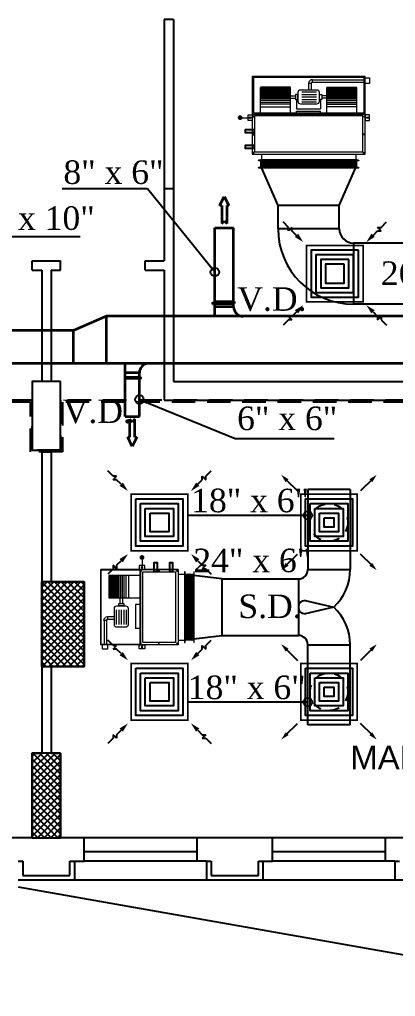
# Model space of a CAD drawing. Extents: x -432 to -365, y -145 to 173.
# Drawn here: x -391.1 to -387.11, y -98.58 to -88.2 of the extents above; entities that cross this region are included whole.
import ezdxf

# ---------------------------------------------------------------- set-up
doc = ezdxf.new("R2010")
doc.units = 0
doc.header["$MEASUREMENT"] = 0
for name, pattern in [('DASHDOT', [1, 0.5, -0.25, 0, -0.25]), ('HIDDEN', [0.375, 0.25, -0.125]), ('HIDDEN-Z', [3, 2, -1])]:
    doc.linetypes.add(name, pattern=pattern)
for name, color, linetype in [('01_AC-EQUIP', 206, 'Continuous'), ('03_AC-S.DUCT', 5, 'Continuous'), ('12-AC-FL.CONN.', 2, 'Continuous'), ('A.C.VOLUM DAMPER', 2, 'Continuous'), ('COL', 2, 'Continuous'), ('COLHATCH', 5, 'Continuous'), ('column', 6, 'Continuous'), ('elev', 2, 'Continuous'), ('ELEV1', 7, 'Continuous'), ('FASEL', 253, 'Continuous'), ('M-CH-WP-R', 40, 'HIDDEN-Z'), ('M-CH-WP-S', 142, 'Continuous'), ('M-DIFUSER', 195, 'Continuous'), ('M-DUCT-RA', 30, 'Continuous'), ('M-DUCT-SA', 5, 'Continuous'), ('M-EQBMNT', 21, 'Continuous'), ('METAL-EDGE', 253, 'Continuous'), ('WALL', 4, 'Continuous'), ('WIN', 5, 'Continuous'), ('ZONE TEXT', 73, 'Continuous')]:
    doc.layers.add(name, color=color, linetype=linetype)
doc.layers.add('04-AC_F.A.DUCT', color=4, linetype='Continuous', lineweight=35)
doc.layers.add('AC-TEXT', color=15, linetype='Continuous', lineweight=30)
doc.styles.add('AC', font='romans.shx', dxfattribs={"height": 0.2})
doc.styles.add('ARABY', font='sosa.shx')
doc.dimstyles.new('IHAB', dxfattribs={"dimscale": 0, "dimtxt": 0.15, "dimasz": 0.09, "dimexe": 0.18, "dimexo": 0.0625, "dimgap": 0, "dimtad": 0, "dimtih": 1, "dimtoh": 1, "dimzin": 0, "dimdsep": 46, "dimtxsty": 'ARABY', "dimcen": 0.03, "dimse1": 1, "dimse2": 1, "dimclrd": 36, "dimclrt": 42, "dimadec": 0, "dimazin": 0, "dimtfac": 1, "dimtmove": 1, "dimatfit": 3, "dimldrblk": 'ORIGIN', "dimfxl": 1, "dimtolj": 1, "dimtzin": 0, "dimarcsym": 0})

# ---------------------------------------------------------------- blocks, each defined once
blk = doc.blocks.new('*U254')
at = {"layer": 'M-DIFUSER', "ltscale": 5, "const_width": 18}
blk.add_lwpolyline([(-300, 300), (300, 300), (300, -300), (-300, -300)], close=True, dxfattribs=at)
at = {"layer": 'M-DIFUSER', "color": 21}
for points in [[(250, 250), (-250, 250), (-250, -250), (250, -250)], [(200, 200), (-200, 200), (-200, -200), (200, -200)], [(150, 150), (-150, 150), (-150, -150), (150, -150)], [(100, 100), (-100, 100), (-100, -100), (100, -100)]]:
    blk.add_lwpolyline(points, close=True, dxfattribs=at)
at = {"layer": 'M-DUCT-RA', "color": 30}
for p, q in [((-491, 491), (-549, 549)), ((491, 491), (549, 549)), ((-491, 455), (-491, 491)), ((-455, 491), (-491, 455)), ((-455, 455), (-455, 491)), ((-406, 406), (-455, 455)), ((406, 406), (455, 455)), ((455, 491), (491, 491)), ((491, 455), (455, 491)), ((455, 455), (491, 455)), ((-406, -406), (-455, -455)), ((406, -406), (455, -455)), ((-491, -491), (-549, -549)), ((-491, -455), (-455, -491)), ((-455, -455), (-491, -455)), ((-455, -491), (-491, -491)), ((455, -491), (491, -455)), ((455, -455), (455, -491)), ((491, -455), (491, -491)), ((491, -491), (549, -549))]:
    blk.add_line(p, q, dxfattribs=at)
for points in [[(-389, 424), (-424, 389), (-335, 335)], [(424, 389), (389, 424), (335, 335)], [(-424, -389), (-389, -424), (-335, -335)], [(389, -424), (424, -389), (335, -335)]]:
    blk.add_solid(points, dxfattribs=at)
blk = doc.blocks.new('*U251')
at = {"layer": 'M-DIFUSER', "ltscale": 5, "const_width": 18}
blk.add_lwpolyline([(-300, 300), (300, 300), (300, -300), (-300, -300)], close=True, dxfattribs=at)
at = {"layer": 'M-DIFUSER', "color": 21}
for points in [[(250, 250), (-250, 250), (-250, -250), (250, -250)], [(200, 200), (-200, 200), (-200, -200), (200, -200)], [(150, 150), (-150, 150), (-150, -150), (150, -150)], [(100, 100), (-100, 100), (-100, -100), (100, -100)], [(50, 50), (-50, 50), (-50, -50), (50, -50)]]:
    blk.add_lwpolyline(points, close=True, dxfattribs=at)
at = {"layer": 'M-DUCT-SA', "color": 5, "extrusion": (-5.07059e-20, -1.19855e-17, -1)}
blk.add_line((-461, 461), (-335, 335), dxfattribs=at)
at = {"layer": 'M-DUCT-SA', "color": 5, "extrusion": (-1.19855e-17, 5.07059e-20, -1)}
blk.add_line((461, 461), (335, 335), dxfattribs=at)
at = {"layer": 'M-DUCT-SA', "color": 5, "extrusion": (1.19855e-17, -5.07059e-20, -1)}
blk.add_line((-461, -461), (-335, -335), dxfattribs=at)
at = {"layer": 'M-DUCT-SA', "color": 5, "extrusion": (5.07059e-20, 1.19855e-17, -1)}
blk.add_line((461, -461), (335, -335), dxfattribs=at)
at = {"layer": 'M-DUCT-SA', "color": 5, "extrusion": (-5.07059e-20, -1.19855e-17, -1)}
blk.add_solid([(460, 428), (429, 459), (507, 507)], dxfattribs=at)
at = {"layer": 'M-DUCT-SA', "color": 5, "extrusion": (5.07059e-20, -1.19855e-17, -1)}
blk.add_solid([(-460, 428), (-429, 459), (-507, 507)], dxfattribs=at)
at = {"layer": 'M-DUCT-SA', "color": 5, "extrusion": (1.19855e-17, -5.07059e-20, -1)}
blk.add_solid([(428, -460), (459, -429), (507, -507)], dxfattribs=at)
at = {"layer": 'M-DUCT-SA', "color": 5, "extrusion": (-1.19855e-17, -5.07059e-20, -1)}
blk.add_solid([(-428, -460), (-459, -429), (-507, -507)], dxfattribs=at)
blk = doc.blocks.new('A$C7E27466D')
at = {"layer": '01_AC-EQUIP', "color": 2, "lineweight": 20}
for p, q in [((-75.3, 98.1), (-73.7, 98.7)), ((-75.3, 98.1), (-73.7, 97.6)), ((-75.3, 97.1), (-73.7, 97.6)), ((-75.3, 97.1), (-73.7, 96.6)), ((-75.3, 96.1), (-73.7, 96.6)), ((-75.3, 96.1), (-73.7, 95.6)), ((-75.3, 95.1), (-73.7, 95.6)), ((-75.3, 95.1), (-73.7, 94.6)), ((-75.3, 94.1), (-73.7, 94.6)), ((-75.3, 94.1), (-73.7, 93.6)), ((-75.3, 93.1), (-73.7, 93.6)), ((-6.3, 97.6), (-73.7, 97.6)), ((-6.3, 96.6), (-73.7, 96.6)), ((-6.3, 95.6), (-73.7, 95.6)), ((-6.3, 94.6), (-73.7, 94.6)), ((-6.3, 93.6), (-73.7, 93.6)), ((-4.7, 98.1), (-6.3, 98.7)), ((-4.7, 98.1), (-6.3, 97.6)), ((-4.7, 97.1), (-6.3, 97.6)), ((-4.7, 97.1), (-6.3, 96.6)), ((-4.7, 96.1), (-6.3, 96.6)), ((-4.7, 96.1), (-6.3, 95.6)), ((-4.7, 95.1), (-6.3, 95.6)), ((-4.7, 95.1), (-6.3, 94.6)), ((-4.7, 94.1), (-6.3, 94.6)), ((-4.7, 94.1), (-6.3, 93.6)), ((-4.7, 93.1), (-6.3, 93.6)), ((-75.3, 93.1), (-73.7, 92.5)), ((-75.3, 92), (-73.7, 92.5)), ((-75.3, 92), (-73.7, 91.5)), ((-75.3, 91), (-73.7, 91.5)), ((-75.3, 91), (-73.7, 90.5)), ((-75.3, 90), (-73.7, 90.5)), ((-75.3, 90), (-73.7, 89.5)), ((-6.3, 92.5), (-73.7, 92.5)), ((-6.3, 91.5), (-73.7, 91.5)), ((-6.3, 90.5), (-73.7, 90.5)), ((-4.7, 93.1), (-6.3, 92.5)), ((-4.7, 92), (-6.3, 92.5)), ((-4.7, 92), (-6.3, 91.5)), ((-4.7, 91), (-6.3, 91.5)), ((-4.7, 91), (-6.3, 90.5)), ((-4.7, 90), (-6.3, 90.5)), ((-4.7, 90), (-6.3, 89.5))]:
    blk.add_line(p, q, dxfattribs=at)
at = {"layer": '01_AC-EQUIP', "color": 1, "lineweight": 20}
for p, q in [((-75, 82), (-75, 89)), ((-5, 82), (-5, 89)), ((-77.8, 81), (-79.9, 81)), ((-78.9, 80.3), (-78.9, 81.7)), ((-2.2, 81), (-0.1, 81)), ((-1.1, 80.3), (-1.1, 81.7)), ((0, 82), (0, 0)), ((-77.8, 61.5), (-79.9, 61.5)), ((-78.9, 60.8), (-78.9, 62.2)), ((-2.2, 61.5), (-0.1, 61.5)), ((-1.1, 60.8), (-1.1, 62.2)), ((-77.8, 42.5), (-79.9, 42.5)), ((-78.9, 41.8), (-78.9, 43.2)), ((-62.7, 42), (-62.7, 37)), ((-37.3, 42), (-37.3, 37)), ((-30.6, 42), (-30.6, 9)), ((-6.2, 42), (-6.2, 9)), ((-2.2, 42.5), (-0.1, 42.5)), ((-1.1, 41.8), (-1.1, 43.2)), ((-37.3, 37), (-62.7, 37)), ((-58.3, 27.4), (-42.7, 27.4)), ((-58.3, 24.8), (-42.7, 24.8)), ((-58.3, 22.1), (-42.7, 22.1)), ((-30.6, 23.1), (-36, 23.1)), ((-6.2, 29.5), (-30.6, 29.5)), ((-30.6, 27), (-6.2, 27)), ((-30.6, 25), (-6.2, 25)), ((-30.6, 23), (-6.2, 23)), ((-30.6, 21.4), (-6.2, 21.4)), ((-58.3, 19.4), (-42.7, 19.4)), ((-58.3, 16.8), (-42.7, 16.8)), ((-52.7, 7.4), (-52.7, 14.5)), ((-50, 7.4), (-50, 14.5)), ((-30.6, 20.4), (-36, 20.4)), ((-30.6, 19.4), (-6.2, 19.4)), ((-30.6, 18.4), (-6.2, 18.4)), ((-30.6, 17.5), (-6.2, 17.5)), ((-30.6, 16.8), (-6.2, 16.8)), ((-30.6, 15.8), (-6.2, 15.8)), ((-30.6, 14.8), (-6.2, 14.8)), ((-30.6, 13.8), (-6.2, 13.8)), ((-30.6, 12.9), (-6.2, 12.9)), ((-30.6, 12.2), (-6.2, 12.2)), ((-30.6, 11.5), (-6.2, 11.5)), ((-30.6, 11), (-6.2, 11)), ((-30.6, 10.6), (-6.2, 10.6)), ((-54, 6.1), (-79.6, 6.1)), ((-54, 3.5), (-79.6, 3.5)), ((-54, 6.1), (-54, 3.5)), ((-52.7, 7.4), (-50, 7.4)), ((-30.6, 10.3), (-6.2, 10.3)), ((-30.6, 9.9), (-6.2, 9.9)), ((-30.6, 9.6), (-6.2, 9.6)), ((-30.6, 9.4), (-6.2, 9.4)), ((-30.6, 9.2), (-6.2, 9.2)), ((-30.6, 9), (-6.2, 9)), ((-30.6, 9), (-6.2, 9))]:
    blk.add_line(p, q, dxfattribs=at)
at = {"layer": '01_AC-EQUIP', "color": 4, "lineweight": 20}
blk.add_line((12.8, 43.8), (2.3, 43.8), dxfattribs=at)
at = {"layer": '01_AC-EQUIP', "color": 1, "linetype": 'DASHDOT', "lineweight": 20}
blk.add_line((-30.6, 16.8), (-6.2, 16.8), dxfattribs=at)
at = {"layer": '01_AC-EQUIP', "color": 2, "lineweight": 20}
for points in [[(-77.5, 98.7), (-77.5, 99.2), (-2.5, 99.2), (-2.5, 98.7)], [(-77.5, 89), (-77.5, 89.5), (-2.5, 89.5), (-2.5, 89)]]:
    blk.add_lwpolyline(points, close=True, dxfattribs=at)
at = {"layer": '01_AC-EQUIP', "color": 1, "lineweight": 20}
for points in [[(-80, 42), (0, 42), (0, 82), (-80, 82)], [(-77.5, 44.5), (-2.5, 44.5), (-2.5, 79.5), (-77.5, 79.5)], [(-84.4, 40.7), (-80, 40.7), (-80, 46.7), (-84.4, 46.7)], [(-80, 42), (-80, 0), (0, 0), (0, 42)], [(-79.6, 41.6), (-79.6, 0.4), (-0.4, 0.4), (-0.4, 41.6)], [(4.4, 40.7), (0, 40.7), (0, 46.7), (4.4, 46.7)], [(-38.6, 19.3), (-36, 19.3), (-36, 24.3), (-38.6, 24.3)], [(-84.4, 7.6), (-80, 7.6), (-80, 1.6), (-84.4, 1.6)]]:
    blk.add_lwpolyline(points, close=True, dxfattribs=at)
at = {"layer": '01_AC-EQUIP', "color": 4, "lineweight": 20, "const_width": 2.52}
blk.add_lwpolyline([(12.6, 45, 1), (13.1, 42.5, 1)], format="xyb", close=True, dxfattribs=at)
at = {"layer": '01_AC-EQUIP', "color": 1, "lineweight": 20}
blk.add_lwpolyline([(-58.8, 14.5), (-41.2, 14.5, 0.414214), (-38.6, 17.1), (-38.6, 26.4, 0.414214), (-41.2, 29.1), (-58.8, 29.1, 0.414214), (-61.4, 26.4), (-61.4, 17.1, 0.414214)], format="xyb", close=True, dxfattribs=at)
for centre in [(-82.3, 43.8), (2.3, 43.8)]:
    blk.add_circle(centre, 0.932, dxfattribs=at)
for radius in [1.33, 3.99]:
    blk.add_arc((-54, 7.4), radius, 270.0006, 0.0006, dxfattribs=at)
for centre, major_axis, start_param, end_param in [((-78.9, 81), (-0.827, 0), -1.570796, 4.712389), ((-78.9, 81), (-0.47, 0), 3.141593, 9.424778), ((-78.9, 61.5), (-0.827, 0), -1.570796, 4.712389), ((-78.9, 61.5), (-0.47, 0), 3.141593, 9.424778), ((-78.9, 42.5), (-0.827, 0), -1.570796, 4.712389), ((-78.9, 42.5), (-0.47, 0), 3.141593, 9.424778)]:
    blk.add_ellipse(centre, major_axis=major_axis, ratio=0.646018, start_param=start_param, end_param=end_param, dxfattribs=at)
at = {"layer": '01_AC-EQUIP', "color": 1, "lineweight": 20, "extrusion": (0, 0, -1)}
for centre, major_axis, start_param, end_param in [((-1.1, 81), (0.827, 0), -1.570796, 4.712389), ((-1.1, 81), (0.47, 0), 3.141593, 9.424778), ((-1.1, 61.5), (0.827, 0), -1.570796, 4.712389), ((-1.1, 61.5), (0.47, 0), 3.141593, 9.424778), ((-1.1, 42.5), (0.827, 0), -1.570796, 4.712389), ((-1.1, 42.5), (0.47, 0), 3.141593, 9.424778)]:
    blk.add_ellipse(centre, major_axis=major_axis, ratio=0.646018, start_param=start_param, end_param=end_param, dxfattribs=at)
at = {"layer": 'M-CH-WP-R', "color": 6, "linetype": 'ByBlock', "ltscale": 1.5}
blk.add_lwpolyline([(-2.5, 76.2), (-2.5, 73.2), (7.5, 73.2), (7.5, 76.2)], close=True, dxfattribs=at)
at = {"layer": 'M-CH-WP-S', "color": 5, "linetype": 'ByBlock', "ltscale": 1.5}
blk.add_lwpolyline([(-2.5, 59.7), (-2.5, 56.7), (7.5, 56.7), (7.5, 59.7)], close=True, dxfattribs=at)
blk = doc.blocks.new('A$C4397250F')
at = {"layer": '04-AC_F.A.DUCT'}
for p, q in [((0, 0), (-0.0241, -0.0482)), ((-0.0241, -0.0482), (-0.0132, -0.0482)), ((-0.0132, -0.0482), (-0.0132, -0.1443)), ((0.0241, -0.0482), (0, 0)), ((0.0132, -0.0482), (0.0241, -0.0482)), ((0.0132, -0.0482), (0.0132, -0.1443)), ((0, -0.1288), (-0.0132, -0.1443)), ((0.0132, -0.1443), (0, -0.1288))]:
    blk.add_line(p, q, dxfattribs=at)
blk = doc.blocks.new('A$C180A56EA')
at = {"layer": 'A.C.VOLUM DAMPER'}
h = blk.add_hatch(dxfattribs=at)
h.set_pattern_fill('ANSI31', color=256, scale=0.001, style=0)
h.set_pattern_definition([(45, (129.5106855, -230.48025158), (-8.838834765e-05, 8.838834765e-05), [])])
h.paths.add_polyline_path([(0.0459, 0.0039), (0.0459, 0.0065), (0.0401, 0.0065), (0.0401, -0.0027), (0.0459, -0.0027), (0.0459, 0), (0.0603, 0), (0.0603, 0.0128), (0.057, 0.0128), (0.057, 0.0039)])
for p, q in [((-0.1242, 0.0032), (-0.1161, 0.0032)), ((-0.1161, 0.0004), (-0.119, 0.0032)), ((-0.1185, 0), (-0.1161, 0.0024)), ((-0.1161, 0.0015), (-0.1179, 0.0032)), ((-0.1174, 0), (-0.1161, 0.0013)), ((-0.1161, 0.0026), (-0.1168, 0.0032)), ((-0.1163, 0), (-0.1161, 0.0001)), ((-0.1161, 0.0001), (-0.1104, 0.0058)), ((-0.1161, 0.0013), (-0.1116, 0.0058)), ((-0.1161, 0.0024), (-0.1127, 0.0058)), ((-0.1161, -0.0026), (-0.1161, 0.0058)), ((-0.1161, 0.0035), (-0.1138, 0.0058)), ((-0.1161, 0.0058), (-0.1099, 0.0058)), ((-0.1161, 0.0057), (-0.116, 0.0058)), ((-0.1161, 0.0046), (-0.1149, 0.0058)), ((-0.1161, -0.001), (-0.1099, 0.0053)), ((-0.1099, -0.0014), (-0.1161, 0.0048)), ((-0.1161, -0.0021), (-0.1099, 0.0042)), ((-0.1099, -0.0026), (-0.1161, 0.0037)), ((-0.1109, -0.0026), (-0.1161, 0.0026)), ((-0.112, -0.0026), (-0.1161, 0.0015)), ((-0.1131, -0.0026), (-0.1161, 0.0004)), ((-0.1099, -0.0003), (-0.116, 0.0058)), ((-0.1156, -0.0026), (-0.1099, 0.0031)), ((-0.1099, 0.0008), (-0.1149, 0.0058)), ((-0.1145, -0.0026), (-0.1099, 0.002)), ((-0.1099, 0.0019), (-0.1138, 0.0058)), ((-0.1134, -0.0026), (-0.1099, 0.0009)), ((-0.1128, 0.0019), (0.0401, 0.0019)), ((-0.1099, 0.003), (-0.1127, 0.0058)), ((-0.1099, 0.0041), (-0.1116, 0.0058)), ((-0.1099, 0.0052), (-0.1105, 0.0058)), ((0.0401, 0.0121), (-0.1099, 0.0121)), ((-0.0882, 0.0113), (-0.0994, -0.0075)), ((-0.0768, 0.0113), (-0.0656, -0.0075)), ((-0.0402, 0.0113), (-0.0514, -0.0075)), ((-0.0284, 0.0113), (-0.0173, -0.0075)), ((0.0056, 0.0113), (-0.0056, -0.0075)), ((0.0174, 0.0113), (0.0286, -0.0075)), ((0.0459, 0.0065), (0.0401, 0.0065)), ((0.0401, 0.0065), (0.0401, -0.0027)), ((0.0459, 0.0039), (0.0459, 0.0065)), ((0.057, 0.0039), (0.0459, 0.0039)), ((0.0603, 0.0128), (0.057, 0.0128)), ((0.057, 0.0128), (0.057, 0.0039)), ((0.0603, 0.0128), (0.0603, 0)), ((-0.1242, 0), (-0.1161, 0)), ((-0.1142, -0.0026), (-0.1161, -0.0007)), ((-0.1153, -0.0026), (-0.1161, -0.0018)), ((-0.1099, -0.0026), (-0.1161, -0.0026)), ((-0.1123, -0.0026), (-0.1099, -0.0003)), ((-0.1111, -0.0026), (-0.1099, -0.0014)), ((-0.11, -0.0026), (-0.1099, -0.0025)), ((-0.1099, -0.0083), (0.0401, -0.0083)), ((0.0401, -0.0027), (0.0459, -0.0027)), ((0.0603, 0), (0.0459, 0)), ((0.0459, -0.0027), (0.0459, 0))]:
    blk.add_line(p, q, dxfattribs=at)
at = {"layer": 'A.C.VOLUM DAMPER', "extrusion": (0, 0, -1)}
for centre, major_axis, start_param, end_param in [((-0.0938, 0.0019), (0.00135, 0.00135), 3.926991, 7.068583), ((-0.0938, 0.0019), (-0.00135, 0.00135), 2.356195, 5.497787), ((-0.0712, 0.0019), (0.00135, 0.00135), 3.926991, 7.068583), ((-0.0712, 0.0019), (-0.00135, 0.00135), 2.356195, 5.497787), ((-0.0458, 0.0019), (0.00135, 0.00135), 3.926991, 7.068583), ((-0.0458, 0.0019), (-0.00135, 0.00135), 2.356195, 5.497787), ((-0.0228, 0.0019), (0.00135, 0.00135), 3.926991, 7.068583), ((-0.0228, 0.0019), (-0.00135, 0.00135), 2.356194, 5.497787), ((0, 0.0019), (0.00135, 0.00135), 3.926991, 7.068583), ((0, 0.0019), (0.00135, 0.00135), 0.785398, 3.926991), ((0.023, 0.0019), (0.00135, 0.00135), 3.926991, 7.068583), ((0.023, 0.0019), (-0.00135, 0.00135), 2.356195, 5.497787)]:
    blk.add_ellipse(centre, major_axis=major_axis, ratio=1, start_param=start_param, end_param=end_param, dxfattribs=at)
blk = doc.blocks.new('A$C069E27EC')
at = {"layer": '01_AC-EQUIP', "color": 2, "linetype": 'Continuous'}
for p, q in [((0, 0), (0, -130)), ((1, 0.3), (0.5, -1.3)), ((1, 0.3), (1.5, -1.3)), ((2, 0.3), (1.5, -1.3)), ((2, 0.3), (2.5, -1.3)), ((3, 0.3), (2.5, -1.3)), ((3, 0.3), (3.6, -1.3)), ((4.1, 0.3), (3.6, -1.3)), ((4.1, 0.3), (4.6, -1.3)), ((5.1, 0.3), (4.6, -1.3)), ((5.1, 0.3), (5.6, -1.3)), ((6.1, 0.3), (5.6, -1.3)), ((6.1, 0.3), (6.6, -1.3)), ((7.1, 0.3), (6.6, -1.3)), ((7.1, 0.3), (7.6, -1.3)), ((8.1, 0.3), (7.6, -1.3)), ((8.1, 0.3), (8.6, -1.3)), ((9.2, 0.3), (8.6, -1.3)), ((9.2, 0.3), (9.7, -1.3)), ((1.5, -128.7), (1.5, -1.3)), ((2.5, -128.7), (2.5, -1.3)), ((3.6, -128.7), (3.6, -1.3)), ((4.6, -128.7), (4.6, -1.3)), ((5.6, -128.7), (5.6, -1.3)), ((6.6, -128.7), (6.6, -1.3)), ((7.6, -128.7), (7.6, -1.3)), ((8.6, -128.7), (8.6, -1.3)), ((1, -130.3), (0.5, -128.7)), ((1, -130.3), (1.5, -128.7)), ((2, -130.3), (1.5, -128.7)), ((2, -130.3), (2.5, -128.7)), ((3, -130.3), (2.5, -128.7)), ((3, -130.3), (3.6, -128.7)), ((4.1, -130.3), (3.6, -128.7)), ((4.1, -130.3), (4.6, -128.7)), ((5.1, -130.3), (4.6, -128.7)), ((5.1, -130.3), (5.6, -128.7)), ((6.1, -130.3), (5.6, -128.7)), ((6.1, -130.3), (6.6, -128.7)), ((7.1, -130.3), (6.6, -128.7)), ((7.1, -130.3), (7.6, -128.7)), ((8.1, -130.3), (7.6, -128.7)), ((8.1, -130.3), (8.6, -128.7)), ((9.2, -130.3), (8.6, -128.7)), ((9.2, -130.3), (9.7, -128.7))]:
    blk.add_line(p, q, dxfattribs=at)
for points in [[(0, 2.5), (0.5, 2.5), (0.5, -132.5), (0, -132.5)], [(9.7, 2.5), (10.2, 2.5), (10.2, -132.5), (9.7, -132.5)]]:
    blk.add_lwpolyline(points, close=True, dxfattribs=at)
blk = doc.blocks.new('A$C7CD32F90')
at = {"layer": '01_AC-EQUIP', "color": 1, "lineweight": 20}
for p, q in [((0.599, -0.074), (0.599, -0.145)), ((0.626, -0.074), (0.599, -0.074)), ((0.626, -0.074), (0.626, -0.145)), ((0.639, -0.035), (1.2, -0.035)), ((0.639, -0.061), (0.639, -0.035)), ((0.639, -0.061), (1.2, -0.061)), ((0.089, -0.4), (0.089, -0.116)), ((0.408, -0.116), (0.089, -0.116)), ((0.408, -0.117), (0.089, -0.117)), ((0.408, -0.119), (0.089, -0.119)), ((0.408, -0.122), (0.089, -0.122)), ((0.408, -0.125), (0.089, -0.125)), ((0.408, -0.128), (0.089, -0.128)), ((0.408, -0.132), (0.089, -0.132)), ((0.408, -0.136), (0.089, -0.136)), ((0.408, -0.141), (0.089, -0.141)), ((0.408, -0.148), (0.089, -0.148)), ((0.408, -0.155), (0.089, -0.155)), ((0.408, -0.164), (0.089, -0.164)), ((0.408, -0.173), (0.089, -0.173)), ((0.408, -0.183), (0.089, -0.183)), ((0.408, -0.193), (0.089, -0.193)), ((0.408, -0.201), (0.089, -0.201)), ((0.408, -0.4), (0.408, -0.116)), ((0.408, -0.204), (0.46, -0.204)), ((0.683, -0.168), (0.526, -0.168)), ((0.683, -0.194), (0.526, -0.194)), ((0.791, -0.204), (0.739, -0.204)), ((0.791, -0.4), (0.791, -0.116)), ((0.791, -0.116), (1.11, -0.116)), ((0.791, -0.117), (1.11, -0.117)), ((0.791, -0.119), (1.11, -0.119)), ((0.791, -0.122), (1.11, -0.122)), ((0.791, -0.125), (1.11, -0.125)), ((0.791, -0.128), (1.11, -0.128)), ((0.791, -0.132), (1.11, -0.132)), ((0.791, -0.136), (1.11, -0.136)), ((0.791, -0.141), (1.11, -0.141)), ((0.791, -0.148), (1.11, -0.148)), ((0.791, -0.155), (1.11, -0.155)), ((0.791, -0.164), (1.11, -0.164)), ((0.791, -0.173), (1.11, -0.173)), ((0.791, -0.183), (1.11, -0.183)), ((0.791, -0.193), (1.11, -0.193)), ((0.791, -0.201), (1.11, -0.201)), ((1.11, -0.4), (1.11, -0.116)), ((0.408, -0.209), (0.089, -0.209)), ((0.408, -0.219), (0.089, -0.219)), ((0.408, -0.229), (0.089, -0.229)), ((0.408, -0.239), (0.089, -0.239)), ((0.408, -0.255), (0.089, -0.255)), ((0.408, -0.275), (0.089, -0.275)), ((0.408, -0.295), (0.089, -0.295)), ((0.408, -0.231), (0.46, -0.231)), ((0.472, -0.243), (0.472, -0.343)), ((0.683, -0.221), (0.526, -0.221)), ((0.683, -0.248), (0.526, -0.248)), ((0.683, -0.274), (0.526, -0.274)), ((0.726, -0.243), (0.726, -0.343)), ((0.791, -0.231), (0.739, -0.231)), ((0.791, -0.209), (1.11, -0.209)), ((0.791, -0.219), (1.11, -0.219)), ((0.791, -0.229), (1.11, -0.229)), ((0.791, -0.239), (1.11, -0.239)), ((0.791, -0.255), (1.11, -0.255)), ((0.791, -0.275), (1.11, -0.275)), ((0.791, -0.295), (1.11, -0.295)), ((0.089, -0.321), (0.408, -0.321)), ((0.472, -0.343), (0.726, -0.343)), ((0.472, -0.37), (0.726, -0.37)), ((0.472, -0.4), (0.472, -0.37)), ((0.726, -0.4), (0.726, -0.37)), ((1.11, -0.321), (0.791, -0.321)), ((0.022, -0.425), (0.001, -0.425)), ((0.011, -0.418), (0.011, -0.432)), ((1.178, -0.425), (1.199, -0.425)), ((1.189, -0.418), (1.189, -0.432)), ((0.022, -0.615), (0.001, -0.615)), ((0.011, -0.608), (0.011, -0.622)), ((1.178, -0.615), (1.199, -0.615)), ((1.189, -0.608), (1.189, -0.622)), ((0.022, -0.81), (0.001, -0.81)), ((0.011, -0.803), (0.011, -0.817)), ((0.1, -0.824), (0.1, -0.89)), ((1.1, -0.824), (1.1, -0.89)), ((1.178, -0.81), (1.199, -0.81)), ((1.189, -0.803), (1.189, -0.817))]:
    blk.add_line(p, q, dxfattribs=at)
at = {"layer": '01_AC-EQUIP', "color": 1, "linetype": 'DASHDOT', "lineweight": 20}
for p, q in [((0.408, -0.193), (0.089, -0.193)), ((0.791, -0.193), (1.11, -0.193))]:
    blk.add_line(p, q, dxfattribs=at)
at = {"layer": '01_AC-EQUIP', "color": 4, "lineweight": 20}
blk.add_line((-0.128, -0.438), (-0.023, -0.438), dxfattribs=at)
at = {"layer": '01_AC-EQUIP', "color": 1, "lineweight": 20}
for points in [[(0, -0.4), (1.2, -0.4), (1.2, 0), (0, 0)], [(0.012, -0.388), (1.188, -0.388), (1.188, -0.012), (0.012, -0.012)], [(1.244, -0.076), (1.2, -0.076), (1.2, -0.016), (1.244, -0.016)], [(0.485, -0.193), (0.46, -0.193), (0.46, -0.243), (0.485, -0.243)], [(0.714, -0.193), (0.739, -0.193), (0.739, -0.243), (0.714, -0.243)], [(-0.044, -0.407), (0, -0.407), (0, -0.467), (-0.044, -0.467)], [(1.2, -0.4), (0, -0.4), (0, -0.824), (1.2, -0.824)], [(1.244, -0.407), (1.2, -0.407), (1.2, -0.467), (1.244, -0.467)], [(1.175, -0.42), (0.024, -0.42), (0.024, -0.8), (1.175, -0.8)]]:
    blk.add_lwpolyline(points, close=True, dxfattribs=at)
blk.add_lwpolyline([(0.687, -0.145), (0.511, -0.145, 0.414214), (0.485, -0.171), (0.485, -0.264, 0.414214), (0.511, -0.291), (0.687, -0.291, 0.414214), (0.714, -0.264), (0.714, -0.171, 0.414214)], format="xyb", close=True, dxfattribs=at)
at = {"layer": '01_AC-EQUIP', "color": 4, "lineweight": 20, "const_width": 0.0252}
blk.add_lwpolyline([(-0.126, -0.45, 1), (-0.131, -0.425, 1)], format="xyb", close=True, dxfattribs=at)
at = {"layer": '01_AC-EQUIP', "color": 1, "lineweight": 20}
for centre in [(-0.023, -0.438), (1.223, -0.438)]:
    blk.add_circle(centre, 0.00932, dxfattribs=at)
for radius in [0.0399, 0.0133]:
    blk.add_arc((0.639, -0.074), radius, 90.0006, 180.0006, dxfattribs=at)
at = {"layer": '01_AC-EQUIP', "color": 1, "lineweight": 20, "extrusion": (0, 0, -1)}
for centre, major_axis, start_param, end_param in [((0.011, -0.425), (-0.00827, 0), -1.570796, 4.712389), ((0.011, -0.425), (-0.0047, 0), 3.141593, 9.424778), ((0.011, -0.615), (-0.00827, 0), -1.570796, 4.712389), ((0.011, -0.615), (-0.0047, 0), 3.141593, 9.424778), ((0.011, -0.81), (-0.00827, 0), -1.570796, 4.712389), ((0.011, -0.81), (-0.0047, 0), 3.141593, 9.424778)]:
    blk.add_ellipse(centre, major_axis=major_axis, ratio=0.646018, start_param=start_param, end_param=end_param, dxfattribs=at)
at = {"layer": '01_AC-EQUIP', "color": 1, "lineweight": 20}
for centre, major_axis, start_param, end_param in [((1.189, -0.425), (0.00827, 0), -1.570796, 4.712389), ((1.189, -0.425), (0.0047, 0), 3.141593, 9.424778), ((1.189, -0.615), (0.00827, 0), -1.570796, 4.712389), ((1.189, -0.615), (0.0047, 0), 3.141593, 9.424778), ((1.189, -0.81), (0.00827, 0), -1.570796, 4.712389), ((1.189, -0.81), (0.0047, 0), 3.141593, 9.424778)]:
    blk.add_ellipse(centre, major_axis=major_axis, ratio=0.646018, start_param=start_param, end_param=end_param, dxfattribs=at)
at = {"layer": 'M-CH-WP-R', "color": 6, "linetype": 'ByBlock', "ltscale": 1.5}
blk.add_lwpolyline([(0.025, -0.762), (0.025, -0.732), (-0.075, -0.732), (-0.075, -0.762)], close=True, dxfattribs=at)
at = {"layer": 'M-CH-WP-S', "color": 5, "linetype": 'ByBlock', "ltscale": 1.5}
blk.add_lwpolyline([(0.025, -0.597), (0.025, -0.567), (-0.075, -0.567), (-0.075, -0.597)], close=True, dxfattribs=at)
at = {"layer": 'M-EQBMNT', "color": 21, "linetype": 'ByBlock', "ltscale": 1.5}
for p, q in [((0.408, -0.116), (0.089, -0.116)), ((0.791, -0.116), (1.11, -0.116))]:
    blk.add_line(p, q, dxfattribs=at)
at = {"layer": '01_AC-EQUIP', "color": 1, "lineweight": 20, "xscale": 0.00784765227677817, "yscale": 0.00784765227677817, "zscale": 0.00784765227677817, "rotation": 270}
blk.add_blockref('A$C069E27EC', (1.11, -0.89), dxfattribs=at)

msp = doc.modelspace()

# ---------------------------------------------------------------- hatches: boundary and pattern name
at = {"layer": 'COLHATCH', "linetype": 'Continuous'}
h = msp.add_hatch(dxfattribs=at)
h.set_pattern_fill('_USER', color=252, scale=0.05, angle=45, style=0, double=1, pattern_type=0)
h.set_pattern_definition([(45, (-202.924395, -252.77691), (-0.035355339, 0.035355339), []), (135, (-202.924395, -252.77691), (-0.035355339, -0.035355339), [])])
h.paths.add_polyline_path([(-382.484, -75.197), (-382.784, -75.197), (-382.784, -76.097), (-382.484, -76.097)])
h.paths.add_polyline_path([(-380.484, -75.197), (-381.284, -75.197), (-381.284, -75.497), (-380.484, -75.497)])
h.paths.add_polyline_path([(-378.534, -77.197), (-378.834, -77.197), (-378.834, -77.797), (-378.534, -77.797)])
h.paths.add_polyline_path([(-378.134, -80.777), (-378.934, -80.777), (-378.934, -81.077), (-378.134, -81.077)])
h.paths.add_polyline_path([(-380.684, -80.777), (-381.484, -80.777), (-381.484, -81.077), (-380.684, -81.077)])
h.paths.add_polyline_path([(-380.584, -85.827), (-381.484, -85.827), (-381.484, -86.127), (-380.584, -86.127)])
h.paths.add_polyline_path([(-378.134, -85.777), (-378.934, -85.777), (-378.934, -86.077), (-378.134, -86.077)])
h.paths.add_polyline_path([(-380.392, -92.047), (-381.492, -92.047), (-381.492, -92.347), (-380.639, -92.347, -0.011587), (-380.655, -93.033), (-380.405, -93.043, 0.01656)])
h.paths.add_polyline_path([(-380.586, -94.777), (-380.84, -94.777, -0.040808), (-381.428, -97.116), (-381.192, -97.197, 0.04151)])
h.paths.add_polyline_path([(-382.484, -94.177), (-382.784, -94.177), (-382.784, -95.077), (-382.484, -95.077)])
h.paths.add_polyline_path([(-386.614, -94.177), (-387.014, -94.177), (-387.014, -95.077), (-386.614, -95.077)])
h.paths.add_polyline_path([(-390.414, -94.177), (-390.864, -94.177), (-390.864, -95.077), (-390.414, -95.077)])
h.paths.add_polyline_path([(-390.664, -95.997), (-390.964, -95.997), (-390.964, -96.897), (-390.664, -96.897)])
h.paths.add_polyline_path([(-398.664, -94.177), (-398.964, -94.177), (-398.964, -95.077), (-398.664, -95.077)])
h.paths.add_polyline_path([(-398.664, -95.997), (-398.964, -95.997), (-398.964, -96.897), (-398.664, -96.897)])
h.paths.add_polyline_path([(-406.664, -94.177), (-406.964, -94.177), (-406.964, -95.077), (-406.664, -95.077)])
h.paths.add_polyline_path([(-406.664, -95.997), (-406.964, -95.997), (-406.964, -96.897), (-406.664, -96.897)])
h.paths.add_polyline_path([(-414.764, -94.177), (-415.214, -94.177), (-415.214, -95.077), (-414.764, -95.077)])
h.paths.add_polyline_path([(-414.664, -95.997), (-414.964, -95.997), (-414.964, -96.897), (-414.664, -96.897)])
h.paths.add_polyline_path([(-418.614, -94.177), (-419.014, -94.177), (-419.014, -95.077), (-418.614, -95.077)])
h.paths.add_polyline_path([(-422.844, -94.177), (-423.144, -94.177), (-423.144, -95.077), (-422.844, -95.077)])
h.paths.add_polyline_path([(-424.137, -92.047), (-425.237, -92.047, 0.01656), (-425.224, -93.043), (-424.974, -93.033, -0.011587), (-424.99, -92.347), (-424.137, -92.347)])
h.paths.add_polyline_path([(-424.789, -94.777), (-425.042, -94.777, 0.04151), (-424.437, -97.197), (-424.2, -97.116, -0.040808)])
h.paths.add_polyline_path([(-424.144, -85.827), (-425.044, -85.827), (-425.044, -86.127), (-424.144, -86.127)])
h.paths.add_polyline_path([(-426.694, -85.777), (-427.494, -85.777), (-427.494, -86.077), (-426.694, -86.077)])
h.paths.add_polyline_path([(-426.694, -80.777), (-427.494, -80.777), (-427.494, -81.077), (-426.694, -81.077)])
h.paths.add_polyline_path([(-424.144, -80.777), (-424.944, -80.777), (-424.944, -81.077), (-424.144, -81.077)])
h.paths.add_polyline_path([(-426.794, -77.197), (-427.094, -77.197), (-427.094, -77.797), (-426.794, -77.797)])
h.paths.add_polyline_path([(-424.344, -75.197), (-425.144, -75.197), (-425.144, -75.497), (-424.344, -75.497)])
h.paths.add_polyline_path([(-422.844, -75.197), (-423.144, -75.197), (-423.144, -76.097), (-422.844, -76.097)])
h.paths.add_polyline_path([(-418.564, -75.197), (-418.964, -75.197), (-418.964, -76.097), (-418.564, -76.097)])
h.paths.add_polyline_path([(-414.764, -75.197), (-415.214, -75.197), (-415.214, -76.097), (-414.764, -76.097)])
h.paths.add_polyline_path([(-405.414, -72.997), (-405.714, -72.997), (-405.714, -73.597), (-405.414, -73.597)])
h.paths.add_polyline_path([(-405.414, -75.497), (-400.314, -75.497), (-400.314, -76.947), (-400.014, -76.947), (-400.014, -75.197), (-405.714, -75.197), (-405.714, -76.947), (-405.414, -76.947)])
h.paths.add_polyline_path([(-398.664, -72.997), (-398.964, -72.997), (-398.964, -73.597), (-398.664, -73.597)])
h.paths.add_polyline_path([(-398.664, -76.347), (-398.964, -76.347), (-398.964, -76.947), (-398.664, -76.947)])
h.paths.add_polyline_path([(-390.414, -75.197), (-390.864, -75.197), (-390.864, -76.097), (-390.414, -76.097)])

# ---------------------------------------------------------------- linework, layer by layer
at = {"layer": '03_AC-S.DUCT', "linetype": 'Continuous'}
for p, q in [((-388.354, -90.177), (-388.529, -89.773)), ((-387.704, -90.177), (-387.529, -89.773)), ((-388.354, -90.427), (-388.354, -90.177)), ((-387.704, -90.177), (-388.354, -90.177)), ((-387.704, -90.427), (-387.704, -90.177)), ((-387.704, -90.427), (-388.354, -90.427)), ((-380.102, -90.577), (-387.554, -90.577)), ((-387.554, -90.577), (-387.554, -91.227)), ((-380.102, -91.227), (-387.554, -91.227)), ((-388.039, -93.197), (-388.039, -94.047)), ((-387.589, -93.197), (-388.039, -93.197)), ((-387.589, -93.197), (-387.589, -94.047)), ((-388.039, -94.047), (-387.589, -94.047)), ((-388.95, -94.147), (-389.25, -94.11)), ((-388.95, -94.147), (-388.139, -94.147)), ((-388.95, -94.147), (-388.95, -94.747)), ((-388.139, -94.147), (-388.139, -94.747)), ((-389.25, -94.784), (-388.95, -94.747)), ((-388.95, -94.747), (-388.139, -94.747)), ((-388.039, -95.697), (-388.039, -94.847)), ((-388.039, -94.847), (-387.589, -94.847)), ((-387.589, -95.697), (-387.589, -94.847)), ((-387.589, -95.697), (-388.039, -95.697))]:
    msp.add_line(p, q, dxfattribs=at)
for centre, radius, start, end in [((-387.554, -90.427), 0.8, 180, 270), ((-387.554, -90.427), 0.15, 180, 270), ((-388.139, -94.047), 0.1, 270, 360), ((-388.139, -94.047), 0.55, 313.3418, 360), ((-388.139, -94.847), 0.55, 0, 46.6582), ((-388.139, -94.847), 0.1, 0, 90)]:
    msp.add_arc(centre, radius, start, end, dxfattribs=at)
at = {"layer": '04-AC_F.A.DUCT', "linetype": 'Continuous'}
for p, q in [((-389.026, -91.356), (-389.026, -90.416)), ((-389.026, -90.416), (-388.826, -90.416)), ((-388.826, -91.256), (-388.826, -90.416)), ((-388.826, -91.256), (-389.026, -91.256)), ((-390.177, -91.356), (-390.527, -91.506)), ((-382.609, -91.356), (-390.177, -91.356)), ((-390.177, -91.856), (-390.177, -91.356)), ((-390.527, -91.506), (-392.795, -91.506)), ((-390.527, -91.856), (-390.527, -91.506)), ((-382.609, -91.856), (-400.521, -91.856)), ((-389.977, -92.422), (-389.977, -91.856)), ((-389.827, -91.956), (-389.977, -91.956)), ((-389.827, -92.422), (-389.827, -91.956)), ((-389.977, -92.422), (-389.827, -92.422))]:
    msp.add_line(p, q, dxfattribs=at)
for centre, start, end in [((-388.726, -91.256), 180, 270), ((-389.727, -91.956), 90, 180)]:
    msp.add_arc(centre, 0.1, start, end, dxfattribs=at)
at = {"layer": '12-AC-FL.CONN.', "linetype": 'HIDDEN', "ltscale": 0.25}
for centre in [(-387.814, -93.547), (-387.814, -95.347)]:
    msp.add_circle(centre, 0.2, dxfattribs=at)
at = {"layer": 'A.C.VOLUM DAMPER'}
for p, q in [((-388.068, -94.376), (-387.762, -94.447)), ((-387.762, -94.447), (-388.068, -94.518))]:
    msp.add_line(p, q, dxfattribs=at)
msp.add_arc((-388.068, -94.447), 0.071, 90, 270, dxfattribs=at)
at = {"layer": 'COL', "linetype": 'Continuous'}
msp.add_lwpolyline([(-390.664, -92.047), (-390.964, -92.047), (-390.964, -92.777), (-390.664, -92.777)], close=True, dxfattribs=at)
at = {"layer": 'column', "color": 252}
msp.add_line((-390.664, -96.897), (-390.664, -95.997), dxfattribs=at)
for points in [[(-390.864, -95.077), (-390.414, -95.077), (-390.414, -94.177), (-390.864, -94.177)], [(-390.664, -95.997), (-390.964, -95.997), (-390.964, -96.897), (-390.664, -96.897)]]:
    msp.add_lwpolyline(points, close=True, dxfattribs=at)
at = {"layer": 'elev', "color": 252}
for p, q in [((-389.114, -97.347), (-390.514, -97.347)), ((-387.114, -97.347), (-388.514, -97.347)), ((-391.114, -97.42), (-384.514, -98.584))]:
    msp.add_line(p, q, dxfattribs=at)
at = {"layer": 'ELEV1'}
for p, q in [((-389.214, -97.147), (-390.414, -97.147)), ((-387.214, -97.147), (-388.414, -97.147))]:
    msp.add_line(p, q, dxfattribs=at)
at = {"layer": 'FASEL', "linetype": 'HIDDEN'}
for points in [[(-382.704, -77.497), (-382.704, -92.777), (-383.004, -92.777), (-383.004, -92.247), (-386.664, -92.247), (-386.664, -92.777), (-386.964, -92.777), (-386.964, -92.247), (-390.664, -92.247), (-390.664, -92.777), (-390.964, -92.777), (-390.964, -92.247), (-394.664, -92.247)], [(-382.684, -77.497), (-382.684, -92.797), (-383.024, -92.797), (-383.024, -92.267), (-386.644, -92.267), (-386.644, -92.797), (-386.984, -92.797), (-386.984, -92.267), (-390.644, -92.267), (-390.644, -92.797), (-390.984, -92.797), (-390.984, -92.267), (-394.644, -92.267)]]:
    msp.add_lwpolyline(points, dxfattribs=at)
at = {"layer": 'METAL-EDGE', "color": 252, "linetype": 'Continuous'}
for p, q in [((-391.114, -97.147), (-391.064, -97.147)), ((-391.064, -97.147), (-391.064, -97.297)), ((-390.564, -97.297), (-390.564, -97.147)), ((-390.564, -97.147), (-390.514, -97.147)), ((-389.114, -97.147), (-389.064, -97.147)), ((-389.064, -97.147), (-389.064, -97.297)), ((-388.564, -97.297), (-388.564, -97.147)), ((-388.564, -97.147), (-388.514, -97.147)), ((-387.114, -97.147), (-387.064, -97.147)), ((-391.064, -97.297), (-390.564, -97.297)), ((-389.064, -97.297), (-388.564, -97.297))]:
    msp.add_line(p, q, dxfattribs=at)
at = {"layer": 'WALL', "color": 252, "linetype": 'Continuous'}
for p, q in [((-389.464, -88.202), (-389.564, -88.202)), ((-389.464, -90.002), (-389.564, -90.002)), ((-389.564, -90.002), (-389.564, -90.767)), ((-389.464, -90.002), (-389.464, -92.047)), ((-390.964, -90.867), (-390.964, -90.767)), ((-390.964, -90.767), (-390.664, -90.767)), ((-390.664, -90.867), (-390.664, -90.767)), ((-389.764, -90.867), (-389.764, -90.767)), ((-389.764, -90.767), (-389.564, -90.767)), ((-390.964, -90.867), (-390.864, -90.867)), ((-390.864, -90.867), (-390.864, -92.047)), ((-390.764, -90.867), (-390.764, -92.047)), ((-390.764, -90.867), (-390.664, -90.867)), ((-389.764, -90.867), (-389.564, -90.867)), ((-389.564, -90.867), (-389.564, -92.247)), ((-390.864, -92.047), (-390.964, -92.047)), ((-390.964, -92.047), (-390.964, -92.777)), ((-390.664, -92.047), (-390.764, -92.047)), ((-390.664, -92.777), (-390.664, -92.047)), ((-389.464, -92.047), (-382.704, -92.047)), ((-389.564, -92.247), (-386.964, -92.247)), ((-390.964, -92.777), (-390.664, -92.777)), ((-390.864, -92.797), (-390.864, -94.177)), ((-390.864, -92.797), (-390.764, -92.797)), ((-390.764, -92.797), (-390.764, -94.177)), ((-390.864, -95.077), (-390.864, -94.177)), ((-390.864, -94.177), (-390.864, -94.177)), ((-390.764, -94.177), (-390.414, -94.177)), ((-390.414, -94.177), (-390.414, -95.077)), ((-390.864, -95.077), (-390.864, -95.077)), ((-390.864, -95.077), (-390.864, -95.997)), ((-390.414, -95.077), (-390.764, -95.077)), ((-390.764, -95.077), (-390.764, -95.997)), ((-390.964, -96.897), (-390.964, -95.997)), ((-390.964, -95.997), (-390.864, -95.997)), ((-390.764, -95.997), (-390.664, -95.997)), ((-390.664, -95.997), (-390.664, -96.897)), ((-390.964, -96.897), (-391.214, -96.897)), ((-390.414, -96.897), (-390.664, -96.897)), ((-390.414, -97.147), (-390.414, -96.897)), ((-388.414, -96.897), (-389.214, -96.897)), ((-389.214, -97.147), (-389.214, -96.897)), ((-388.414, -97.147), (-388.414, -96.897)), ((-386.414, -96.897), (-387.214, -96.897)), ((-387.214, -97.147), (-387.214, -96.897)), ((-390.514, -97.347), (-390.514, -97.147)), ((-390.514, -97.147), (-390.414, -97.147)), ((-389.114, -97.147), (-389.214, -97.147)), ((-389.114, -97.147), (-389.114, -97.347)), ((-388.514, -97.347), (-388.514, -97.147)), ((-388.514, -97.147), (-388.414, -97.147)), ((-387.114, -97.147), (-387.214, -97.147)), ((-387.114, -97.147), (-387.114, -97.347)), ((-390.514, -97.347), (-391.114, -97.347)), ((-388.514, -97.347), (-389.114, -97.347)), ((-386.514, -97.347), (-387.114, -97.347))]:
    msp.add_line(p, q, dxfattribs=at)
at = {"layer": 'WIN', "color": 252}
for p, q in [((-389.564, -88.202), (-389.564, -90.002)), ((-389.464, -88.202), (-389.464, -90.002)), ((-389.214, -96.897), (-390.414, -96.897)), ((-387.214, -96.897), (-388.414, -96.897)), ((-389.214, -97.047), (-390.414, -97.047)), ((-387.214, -97.047), (-388.414, -97.047))]:
    msp.add_line(p, q, dxfattribs=at)

# ---------------------------------------------------------------- block references
at = {"layer": '01_AC-EQUIP'}
msp.add_blockref('A$C7CD32F90', (-388.629, -88.807), dxfattribs=at)
at = {"layer": '01_AC-EQUIP', "xscale": -0.009999999999990905, "yscale": 0.009999999999990905, "zscale": 0.01, "rotation": 270}
msp.add_blockref('A$C7E27466D', (-390.237, -94.047), dxfattribs=at)
at = {"layer": '04-AC_F.A.DUCT', "xscale": -2, "yscale": 2, "zscale": 2}
msp.add_blockref('A$C4397250F', (-388.926, -90.082), dxfattribs=at)
at = {"layer": '04-AC_F.A.DUCT', "xscale": -2, "yscale": 2, "zscale": 2, "rotation": 180}
msp.add_blockref('A$C4397250F', (-389.902, -92.738), dxfattribs=at)
at = {"layer": 'A.C.VOLUM DAMPER', "rotation": 180}
for p, xscale, yscale, zscale in [((-388.972, -91.208), 1.333333328279991, 1.333333328279991, 1.333333328333255), ((-389.867, -92.007), -1.000001061474904, 1.000001061474904, 1.000001061514839)]:
    msp.add_blockref('A$C180A56EA', p, dxfattribs=dict(at, xscale=xscale, yscale=yscale, zscale=zscale))
at = {"layer": 'M-DIFUSER', "color": 21, "yscale": 0.001000000000004775, "zscale": 0.001}
for name, p, xscale in [('*U254', (-387.752, -90.902), 0.0009999999999763531), ('*U254', (-389.614, -93.547), -0.0009999999999763531), ('*U251', (-387.814, -93.547), -0.0009999999999763531), ('*U254', (-389.614, -95.347), -0.0009999999999763531), ('*U251', (-387.814, -95.347), -0.0009999999999763531)]:
    msp.add_blockref(name, p, dxfattribs=dict(at, xscale=xscale))

# ---------------------------------------------------------------- texts
at = {"layer": 'AC-TEXT', "color": 34, "linetype": 'Continuous', "char_height": 0.25, "width": 3.95146, "style": 'AC'}
for s, insert, attachment_point in [('\\A1;{\\fTimes New Roman|b0|i0|c0|p18;\\C85;8" x 6"}', (-390.634, -89.953), 7), ('\\A1;{\\fTimes New Roman|b0|i0|c0|p18;\\C85;14" x 10"}', (-391.742, -90.441), 7), ('\\A1;{\\fTimes New Roman|b0|i0|c0|p18;\\C256;26" x 10"}', (-385.822, -91.026), 9), ('\\A1;{\\fTimes New Roman|b0|i0|c0|p18;\\C85;V.D.}', (-388.787, -91.303), 7), ('\\A1;{\\fTimes New Roman|b0|i0|c0|p18;\\C85;V.D.}', (-390.641, -92.496), 7), ('\\A1;{\\fTimes New Roman|b0|i0|c0|p18;\\C85;6" x 6"}', (-388.789, -92.569), 7), ('\\A1;{\\fTimes New Roman|b0|i0|c0|p18;\\C256;18" x 6"}', (-389.277, -93.442), 7), ('\\A1;{\\fTimes New Roman|b0|i0|c0|p18;\\C256;24" x 6"}', (-389.254, -94.079), 7), ('\\A1;{\\fTimes New Roman|b0|i0|c0|p18;\\C256;S.D.}', (-388.776, -94.568), 7), ('\\A1;{\\fTimes New Roman|b0|i0|c0|p18;\\C256;18" x 6"}', (-389.313, -95.428), 7)]:
    msp.add_mtext(s, dxfattribs=dict(at, insert=insert, attachment_point=attachment_point))
at = {"layer": 'ZONE TEXT', "linetype": 'Continuous', "insert": (-387.587, -95.92), "char_height": 0.25, "width": 3.29288, "attachment_point": 1, "style": 'AC'}
msp.add_mtext('{\\fArial|b0|i0|c0|p34;MANAGER}', dxfattribs=at)

# ---------------------------------------------------------------- leaders
at = {"layer": 'AC-TEXT', "color": 34, "linetype": 'Continuous'}
for points in [[(-389.026, -90.886), (-389.742, -90), (-390.646, -90)], [(-391.761, -91.506), (-391.761, -90.507), (-390.456, -90.507)], [(-389.827, -92.24), (-388.811, -92.653), (-387.76, -92.653)], [(-388.039, -93.471), (-389.314, -93.471)], [(-388.039, -95.457), (-389.314, -95.457)]]:
    msp.add_leader(points, dimstyle='IHAB', override={"dimscale": 1}, dxfattribs=at)

doc.saveas('drawing.dxf')
